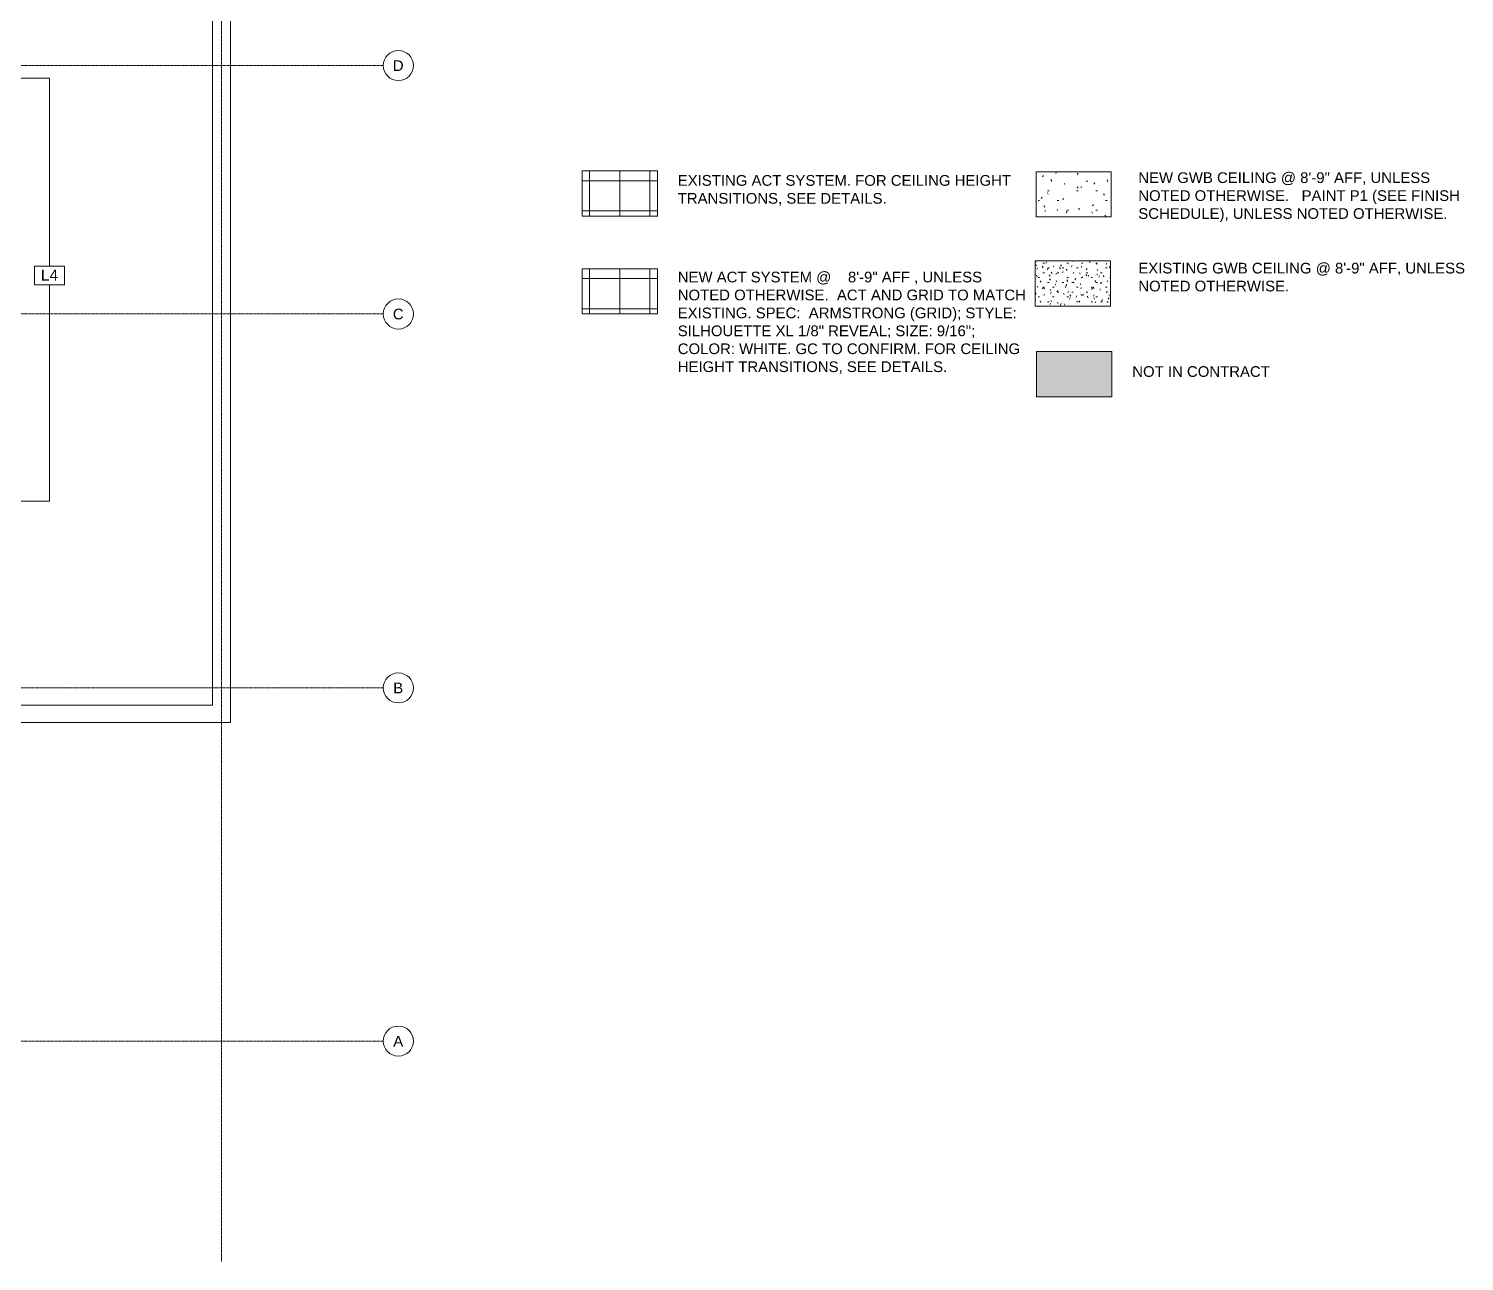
# Model space of a CAD drawing. Header units: inches. Extents: x -203 to 2908, y -968 to 768.
# Drawn here: x 1763 to 2908, y -968 to 14 of the extents above; entities that cross this region are included whole.
import ezdxf

# ---------------------------------------------------------------- set-up
doc = ezdxf.new("R2010")
doc.units = ezdxf.units.IN
doc.header["$MEASUREMENT"] = 0
doc.linetypes.add('Grid Line 1_2_', pattern=[0.875, 0.5, -0.125, 0.125, -0.125])
for name, color, linetype, lineweight in [('A-ANNO-KEYN', 231, 'Continuous', 9), ('A-DETL-GENF', 92, 'Continuous', 9), ('A-DETL-THIN', 151, 'Continuous', 9), ('A-Wall-Exst', 7, 'Continuous', 9), ('G-ANNO-TEXT', 231, 'Continuous', 9), ('Jenner and Block 9fl_BB - MODIFIED_pb_dwg', 8, 'Continuous', 9), ('S-GRID', 1, 'Continuous', 9), ('S-GRID-IDEN', 1, 'Continuous', 9)]:
    doc.layers.add(name, color=color, linetype=linetype, lineweight=lineweight)
doc.styles.add('Arial', font='arial.ttf', dxfattribs={"height": 8.851796})
doc.styles.add('Swis721 Lt BT', font='swissl.ttf', dxfattribs={"height": 8.514638})

# ---------------------------------------------------------------- blocks, each defined once
blk = doc.blocks.new('Jenner and Block 9fl_BB - MODIFIED_pb_dwg-4752101-LEVEL 8 - RCP')
at = {"layer": 'A-Wall-Exst', "flags": 128}
for points in [[(1924.1, 337.7), (1924.1, -538.8), (1737.2, -538.8)], [(1737.2, -525.1), (1909.8, -525.1), (1909.8, 337.7)]]:
    blk.add_lwpolyline(points, dxfattribs=at)
blk = doc.blocks.new('Grid - Grid Head - Circle-50561-LEVEL 8 - RCP')
at = {"layer": 'S-GRID-IDEN'}
blk.add_circle((0, 0), 0.125, dxfattribs=at)
blk = doc.blocks.new('Keynote Tag - Keynote Number - Boxed-135510-LEVEL 8 - RCP')
at = {"layer": 'A-ANNO-KEYN'}
for p, q in [((-0.125, -0.079), (-0.125, 0.078)), ((-0.125, 0.078), (0.125, 0.078)), ((0.125, 0.078), (0.125, -0.079)), ((-0.125, -0.079), (0.125, -0.079))]:
    blk.add_line(p, q, dxfattribs=at)

msp = doc.modelspace()

# ---------------------------------------------------------------- hatches: boundary and pattern name
at = {"layer": 'A-DETL-GENF'}
h = msp.add_hatch(dxfattribs=at)
h.set_pattern_fill('FP_41', color=55, style=0, pattern_type=2)
h.set_pattern_definition([(0, (914.47, -155.076), (0, 24), []), (90, (914.47, -155.076), (-24, 1e-15), [])])
h.paths.add_polyline_path([(2264.5, -135.3), (2264.5, -99.3), (2204.5, -99.3), (2204.5, -135.3)], flags=0)
h = msp.add_hatch(dxfattribs=at)
h.set_pattern_fill('FP_39', style=0, pattern_type=2)
h.set_pattern_definition([(0, (578.743, 0), (30.72, 7.68), [1.267, -21.773, 1.267, -21.773, -122.88]), (0, (578.743, 0), (30.72, 7.68), [-46.08, 1.267, -44.813, 1.267, -21.773, -53.76]), (0, (578.743, 0), (30.72, 7.68), [-115.2, 1.267, -14.093, 1.267, -37.133]), (120, (590.263, 3.84), (-22.011075, 22.7643), [1.267, -21.773, 1.267, -21.773, -122.88]), (120, (590.263, 3.84), (-22.011075, 22.7643), [-46.08, 1.267, -44.813, 1.267, -21.773, -53.76]), (120, (590.263, 3.84), (-22.011075, 22.7643), [-115.2, 1.267, -14.093, 1.267, -37.133]), (240, (594.103, 19.2), (-8.708925, -30.4443), [1.267, -21.773, 1.267, -21.773, -122.88]), (240, (594.103, 19.2), (-8.708925, -30.4443), [-46.08, 1.267, -44.813, 1.267, -21.773, -53.76]), (240, (594.103, 19.2), (-8.708925, -30.4443), [-115.2, 1.267, -14.093, 1.267, -37.133])])
h.paths.add_polyline_path([(2626.3, -136), (2626.3, -100), (2566.3, -100), (2566.3, -136)], flags=0)
h = msp.add_hatch(dxfattribs=at)
h.set_pattern_fill('FP_40', style=0, pattern_type=2)
h.set_pattern_definition([(0, (578.743, 0), (15.36, 3.84), [1.267, -10.253, 1.267, -10.253, -61.44]), (0, (578.743, 0), (15.36, 3.84), [-23.04, 1.267, -21.773, 1.267, -10.253, -26.88]), (0, (578.743, 0), (15.36, 3.84), [-57.6, 1.267, -6.413, 1.267, -17.933]), (120, (584.503, 1.92), (-11.0055376, 11.38215), [1.267, -10.253, 1.267, -10.253, -61.44]), (120, (584.503, 1.92), (-11.0055376, 11.38215), [-23.04, 1.267, -21.773, 1.267, -10.253, -26.88]), (120, (584.503, 1.92), (-11.0055376, 11.38215), [-57.6, 1.267, -6.413, 1.267, -17.933]), (240, (586.423, 9.6), (-4.3544624, -15.22215), [1.267, -10.253, 1.267, -10.253, -61.44]), (240, (586.423, 9.6), (-4.3544624, -15.22215), [-23.04, 1.267, -21.773, 1.267, -10.253, -26.88]), (240, (586.423, 9.6), (-4.3544624, -15.22215), [-57.6, 1.267, -6.413, 1.267, -17.933])])
h.paths.add_polyline_path([(2566.3, -207), (2625.6, -207), (2625.6, -171), (2565.6, -171), (2565.6, -207)], flags=0)
h = msp.add_hatch(dxfattribs=at)
h.set_pattern_fill('FP_42', style=0, pattern_type=2)
h.set_pattern_definition([(0, (914.47, -233.076), (0, 24), []), (90, (914.47, -233.076), (-24, 1e-15), [])])
h.paths.add_polyline_path([(2264.5, -213.3), (2264.5, -177.3), (2204.5, -177.3), (2204.5, -213.3)], flags=0)
msp.add_hatch(color=9, dxfattribs=at).paths.add_polyline_path([(2625.6, -279.3), (2626.8, -279.3), (2626.8, -243.3), (2566.8, -243.3), (2566.8, -279.3)], flags=0)

# ---------------------------------------------------------------- linework, layer by layer
at = {"layer": 'A-ANNO-KEYN'}
for p, q in [((1688.8, -25.4), (1779.9, -25.4)), ((1779.9, -25.4), (1779.9, -175.1)), ((1712, -362.4), (1779.9, -362.4))]:
    msp.add_line(p, q, dxfattribs=at)
at = {"layer": 'A-DETL-THIN'}
for p, q in [((2264.5, -99.3), (2204.5, -99.3)), ((2204.5, -99.3), (2204.5, -135.3)), ((2264.5, -135.3), (2264.5, -99.3)), ((2626.3, -100), (2566.3, -100)), ((2566.3, -100), (2566.3, -136)), ((2626.3, -136), (2626.3, -100)), ((2204.5, -135.3), (2264.5, -135.3)), ((2566.3, -136), (2626.3, -136)), ((2625.6, -171), (2565.6, -171)), ((2565.6, -171), (2565.6, -207)), ((2625.6, -207), (2625.6, -171)), ((2264.5, -177.3), (2204.5, -177.3)), ((2204.5, -177.3), (2204.5, -213.3)), ((2264.5, -213.3), (2264.5, -177.3)), ((2204.5, -213.3), (2264.5, -213.3)), ((2565.6, -207), (2625.6, -207)), ((2626.8, -243.3), (2566.8, -243.3)), ((2566.8, -243.3), (2566.8, -279.3)), ((2626.8, -279.3), (2626.8, -243.3)), ((2566.8, -279.3), (2626.8, -279.3))]:
    msp.add_line(p, q, dxfattribs=at)
at = {"layer": 'S-GRID', "linetype": 'Grid Line 1_2_'}
msp.add_line((1917.1, -968.3), (1917.1, 744.5), dxfattribs=at)

# ---------------------------------------------------------------- block references
at = {"layer": 'A-ANNO-KEYN', "xscale": 95.99999999999994, "yscale": 95.99999999999994, "zscale": 95.99999999999994}
msp.add_blockref('Keynote Tag - Keynote Number - Boxed-135510-LEVEL 8 - RCP', (1779.9, -182.6), dxfattribs=at)
at = {"layer": 'Jenner and Block 9fl_BB - MODIFIED_pb_dwg', "color": 7}
msp.add_blockref('Jenner and Block 9fl_BB - MODIFIED_pb_dwg-4752101-LEVEL 8 - RCP', (0, 0), dxfattribs=at)
at = {"layer": 'S-GRID-IDEN', "xscale": 95.99999999999994, "yscale": 95.99999999999994, "zscale": 95.99999999999994, "rotation": 269.9999999999994}
for p in [(2058, -15.3), (2058, -213.3), (2058, -511.3), (2058, -792.8)]:
    msp.add_blockref('Grid - Grid Head - Circle-50561-LEVEL 8 - RCP', p, dxfattribs=at)

# ---------------------------------------------------------------- texts
at = {"layer": 'G-ANNO-TEXT', "color": 7, "char_height": 8.515, "attachment_point": 1, "line_spacing_factor": 1.00667, "style": 'Swis721 Lt BT'}
for s, insert, width in [('EXISTING ACT SYSTEM. FOR CEILING HEIGHT\\PTRANSITIONS, SEE DETAILS.\\P', (2280.7, -102.6), 294.408), ('NEW GWB CEILING @ 8\'-9" AFF, UNLESS\\PNOTED OTHERWISE.   PAINT P1 (SEE FINISH\\PSCHEDULE), UNLESS NOTED OTHERWISE.\\P', (2647.8, -100.4), 284.796), ('NEW ACT SYSTEM @    8\'-9" AFF , UNLESS\\PNOTED OTHERWISE.  ACT AND GRID TO MATCH\\PEXISTING. SPEC:  ARMSTRONG (GRID); STYLE:\\PSILHOUETTE XL 1/8" REVEAL; SIZE: 9/16";\\PCOLOR: WHITE. GC TO CONFIRM. FOR CEILING\\PHEIGHT TRANSITIONS, SEE DETAILS.\\P', (2280.7, -179.6), 310.608), ('EXISTING GWB CEILING @ 8\'-9" AFF, UNLESS\\PNOTED OTHERWISE.', (2647.8, -172.5), 290.52), ('NOT IN CONTRACT\\P', (2643, -254.9), 123.12)]:
    msp.add_mtext(s, dxfattribs=dict(at, insert=insert, width=width))

# ---------------------------------------------------------------- next in the draw order: texts
at = {"layer": 'A-ANNO-KEYN', "insert": (1779.9, -177.9), "char_height": 8.85, "width": 16.416, "attachment_point": 2, "line_spacing_factor": 0.938532, "style": 'Arial', "bg_fill": 3, "box_fill_scale": 1.25, "bg_fill_color": 0, "bg_fill_transparency": 0}
msp.add_mtext('L4', dxfattribs=at)
at = {"layer": 'S-GRID-IDEN', "char_height": 8.51, "attachment_point": 2, "line_spacing_factor": 1.00667, "style": 'Swis721 Lt BT', "bg_fill": 3, "box_fill_scale": 1.25, "bg_fill_color": 0, "bg_fill_transparency": 0}
for s, insert, width in [('D', (2057.9, -11.1), 9.936), ('C', (2057.9, -209.1), 9.936), ('B', (2057.9, -507.1), 9.072), ('A', (2057.9, -788.6), 8.748)]:
    msp.add_mtext(s, dxfattribs=dict(at, insert=insert, width=width))

# ---------------------------------------------------------------- next in the draw order: linework, layer by layer
at = {"layer": 'A-ANNO-KEYN'}
msp.add_line((1779.9, -362.4), (1779.9, -190.2), dxfattribs=at)
at = {"layer": 'S-GRID', "linetype": 'Grid Line 1_2_'}
for p, q in [((-203, -15.3), (2046, -15.3)), ((-203, -213.3), (2046, -213.3)), ((-203, -511.3), (2046, -511.3)), ((-203, -792.8), (2046, -792.8))]:
    msp.add_line(p, q, dxfattribs=at)

# ---------------------------------------------------------------- next in the draw order: block references
at = {"layer": 'A-ANNO-KEYN', "xscale": 95.99999999999994, "yscale": 95.99999999999994, "zscale": 95.99999999999994}
msp.add_blockref('Keynote Tag - Keynote Number - Boxed-135510-LEVEL 8 - RCP', (1779.9, -182.6), dxfattribs=at)

# ---------------------------------------------------------------- next in the draw order: texts
at = {"layer": 'A-ANNO-KEYN', "insert": (1779.9, -177.9), "char_height": 8.85, "width": 16.416, "attachment_point": 2, "line_spacing_factor": 0.938532, "style": 'Arial', "bg_fill": 3, "box_fill_scale": 1.25, "bg_fill_color": 0, "bg_fill_transparency": 0}
msp.add_mtext('L4', dxfattribs=at)

doc.saveas('drawing.dxf')
